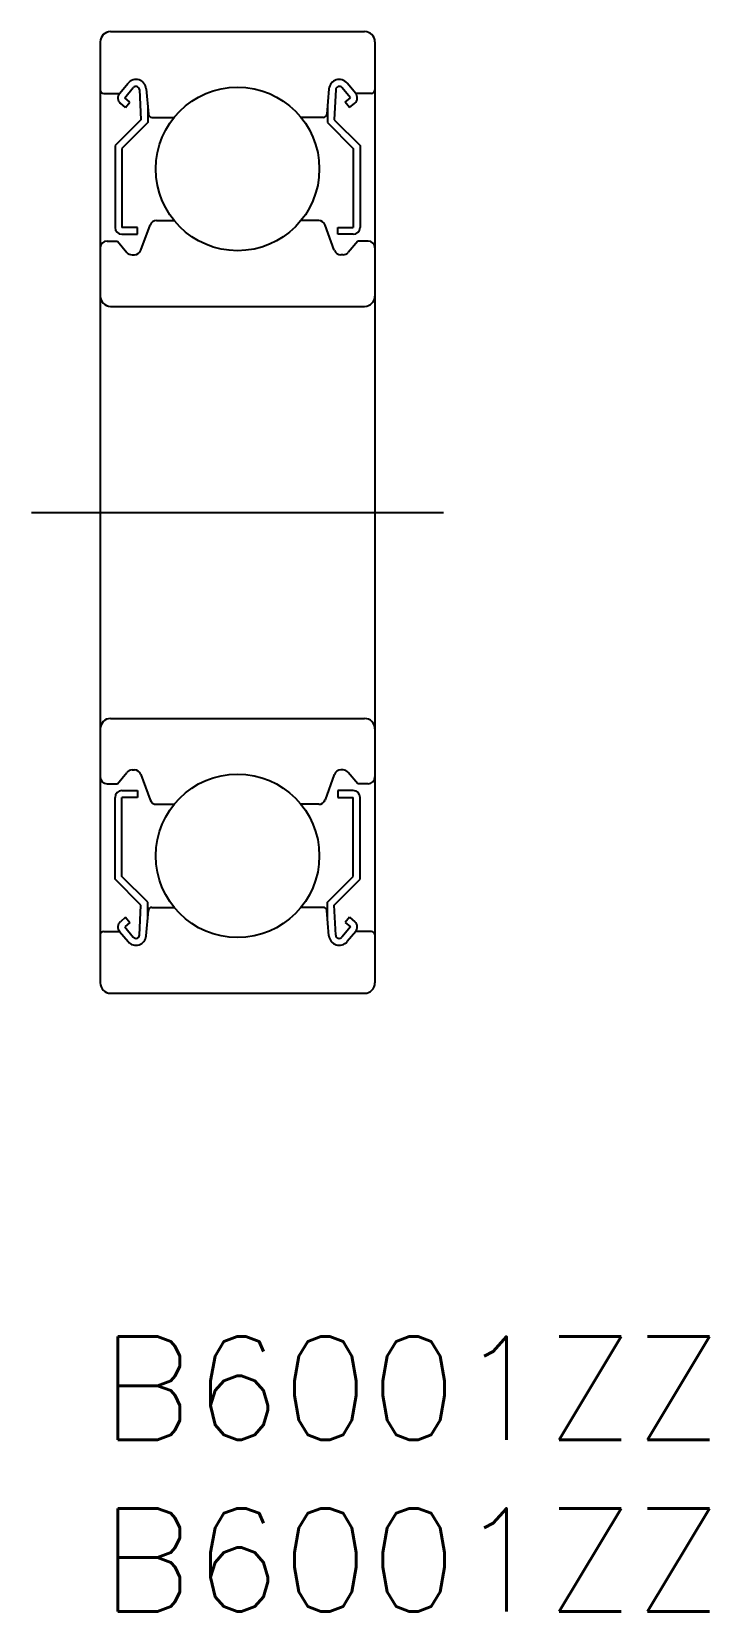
# Model space of a CAD drawing. Extents: x -2 to 17.7, y -8 to 38.
import ezdxf

# ---------------------------------------------------------------- set-up
doc = ezdxf.new("R2010")
doc.units = 0
doc.header["$LTSCALE"] = 0.5
doc.linetypes.add('CENTER', pattern=[50.8, 31.75, -6.35, 6.35, -6.35])
for name, color, linetype in [('MSM_CENTER', 1, 'CENTER'), ('MSM_CONTINUOUS', 7, 'CONTINUOUS'), ('MSM_PART_NUMBER', 7, 'CONTINUOUS')]:
    doc.layers.add(name, color=color, linetype=linetype)
doc.styles.get("Standard").update_dxf_attribs({"font": 'txt.shx', "height": 3, "bigfont": 'bigfont.shx'})

# ---------------------------------------------------------------- blocks, each defined once
blk = doc.blocks.new('*U2')
at = {"layer": 'MSM_PART_NUMBER'}
blk.add_text('B6001ZZ', height=3, dxfattribs=at).set_placement((0, -3))
blk = doc.blocks.new('*U3')
at = {"layer": 'MSM_PART_NUMBER'}
blk.add_text('B6001ZZ', height=3, dxfattribs=at).set_placement((0, -8))

msp = doc.modelspace()

# ---------------------------------------------------------------- linework, layer by layer
at = {"layer": 'MSM_CENTER'}
msp.add_line((-2, 24), (10, 24), dxfattribs=at)
at = {"layer": 'MSM_CONTINUOUS'}
for p, q in [((0.3, 38), (7.7, 38)), ((0, 37.7), (0, 10.3)), ((8, 37.7), (8, 10.3)), ((0.56, 36.2), (0.81, 36.498)), ((0.713, 36.071), (0.963, 36.369)), ((7.287, 36.071), (7.037, 36.369)), ((7.44, 36.2), (7.19, 36.498)), ((0.1, 36.2), (0.56, 36.2)), ((0.738, 35.79), (0.585, 35.918)), ((0.866, 35.943), (0.713, 36.071)), ((0.738, 35.79), (0.866, 35.943)), ((1.14, 36.31), (1.183, 35.433)), ((1.338, 36.331), (1.403, 35.591)), ((6.662, 36.331), (6.597, 35.591)), ((6.86, 36.31), (6.817, 35.433)), ((7.134, 35.943), (7.287, 36.071)), ((7.262, 35.79), (7.134, 35.943)), ((7.262, 35.79), (7.415, 35.918)), ((7.9, 36.2), (7.44, 36.2)), ((1.183, 35.433), (0.433, 34.683)), ((1.383, 35.82), (1.383, 35.35)), ((1.503, 35.5), (2.151, 35.5)), ((6.497, 35.5), (5.849, 35.5)), ((6.617, 35.82), (6.617, 35.35)), ((6.817, 35.433), (7.567, 34.683)), ((1.383, 35.35), (0.633, 34.6)), ((6.617, 35.35), (7.367, 34.6)), ((0.433, 34.683), (0.433, 32.3)), ((0.633, 34.6), (0.633, 32.3)), ((7.367, 34.6), (7.367, 32.3)), ((7.567, 34.683), (7.567, 32.3)), ((1.083, 32.3), (0.633, 32.3)), ((1.083, 32.1), (1.083, 32.3)), ((1.182, 31.632), (1.45, 32.368)), ((1.638, 32.5), (2.151, 32.5)), ((6.362, 32.5), (5.849, 32.5)), ((6.818, 31.632), (6.55, 32.368)), ((6.917, 32.3), (7.367, 32.3)), ((6.917, 32.1), (6.917, 32.3)), ((0.2, 31.9), (0.5, 31.9)), ((0.5, 31.9), (0.776, 31.571)), ((0.633, 32.1), (1.083, 32.1)), ((7.367, 32.1), (6.917, 32.1)), ((7.5, 31.9), (7.224, 31.571)), ((7.8, 31.9), (7.5, 31.9)), ((0.929, 31.5), (0.994, 31.5)), ((7.071, 31.5), (7.006, 31.5)), ((0.3, 30), (7.7, 30)), ((0.3, 18), (7.7, 18)), ((0.2, 16.1), (0.5, 16.1)), ((0.5, 16.1), (0.776, 16.429)), ((0.929, 16.5), (0.994, 16.5)), ((1.182, 16.368), (1.45, 15.632)), ((6.818, 16.368), (6.55, 15.632)), ((7.071, 16.5), (7.006, 16.5)), ((7.5, 16.1), (7.224, 16.429)), ((7.8, 16.1), (7.5, 16.1)), ((0.433, 13.317), (0.433, 15.7)), ((0.633, 15.9), (1.083, 15.9)), ((0.633, 13.4), (0.633, 15.7)), ((1.083, 15.7), (0.633, 15.7)), ((1.083, 15.9), (1.083, 15.7)), ((7.367, 15.9), (6.917, 15.9)), ((6.917, 15.9), (6.917, 15.7)), ((6.917, 15.7), (7.367, 15.7)), ((7.367, 13.4), (7.367, 15.7)), ((7.567, 13.317), (7.567, 15.7)), ((1.638, 15.5), (2.151, 15.5)), ((6.362, 15.5), (5.849, 15.5)), ((1.383, 12.65), (0.633, 13.4)), ((6.617, 12.65), (7.367, 13.4)), ((1.183, 12.567), (0.433, 13.317)), ((6.817, 12.567), (7.567, 13.317)), ((1.14, 11.69), (1.183, 12.567)), ((1.383, 12.18), (1.383, 12.65)), ((1.503, 12.5), (2.151, 12.5)), ((6.497, 12.5), (5.849, 12.5)), ((6.617, 12.18), (6.617, 12.65)), ((6.86, 11.69), (6.817, 12.567)), ((0.738, 12.21), (0.585, 12.082)), ((0.866, 12.057), (0.713, 11.929)), ((0.738, 12.21), (0.866, 12.057)), ((1.338, 11.669), (1.403, 12.409)), ((6.662, 11.669), (6.597, 12.409)), ((7.262, 12.21), (7.134, 12.057)), ((7.134, 12.057), (7.287, 11.929)), ((7.262, 12.21), (7.415, 12.082)), ((0.1, 11.8), (0.56, 11.8)), ((0.56, 11.8), (0.81, 11.502)), ((0.713, 11.929), (0.963, 11.631)), ((7.287, 11.929), (7.037, 11.631)), ((7.44, 11.8), (7.19, 11.502)), ((7.9, 11.8), (7.44, 11.8)), ((0.3, 10), (7.7, 10))]:
    msp.add_line(p, q, dxfattribs=at)
for centre in [(4, 34), (4, 14)]:
    msp.add_circle(centre, 2.381, dxfattribs=at)
for centre, radius, start, end in [((0.3, 37.7), 0.3, 90, 180), ((7.7, 37.7), 0.3, 0, 90), ((1.039, 36.305), 0.3, 4.9968, 140.002), ((1.04, 36.305), 0.1, 2.8198, 140.0022), ((6.961, 36.305), 0.3, 39.998, 175.0032), ((6.96, 36.305), 0.1, 39.9978, 177.1802), ((0.1, 36.3), 0.1, 180, 270), ((0.713, 36.071), 0.2, 140.002, 230.0863), ((7.287, 36.071), 0.2, 309.9137, 39.998), ((7.9, 36.3), 0.1, 270, 0), ((1.503, 35.6), 0.1, 184.9968, 269.9991), ((6.497, 35.6), 0.1, 270.0009, 355.0032), ((0.633, 32.3), 0.2, 180, 270), ((1.638, 32.3), 0.2, 90, 159.9916), ((6.362, 32.3), 0.2, 20.0084, 90), ((7.367, 32.3), 0.2, 270, 0), ((0.2, 31.7), 0.2, 90, 180), ((7.8, 31.7), 0.2, 0, 90), ((0.929, 31.7), 0.2, 219.9952, 270), ((0.994, 31.7), 0.2, 270, 339.9916), ((7.006, 31.7), 0.2, 200.0084, 270), ((7.071, 31.7), 0.2, 270, 320.0048), ((0.3, 30.3), 0.3, 180, 270), ((7.7, 30.3), 0.3, 270, 0), ((0.3, 17.7), 0.3, 90, 180), ((7.7, 17.7), 0.3, 0, 90), ((0.2, 16.3), 0.2, 180, 270), ((0.929, 16.3), 0.2, 90, 140.0048), ((0.994, 16.3), 0.2, 20.0084, 90), ((7.006, 16.3), 0.2, 90, 159.9916), ((7.071, 16.3), 0.2, 39.9952, 90), ((7.8, 16.3), 0.2, 270, 0), ((0.633, 15.7), 0.2, 90, 180), ((7.367, 15.7), 0.2, 0, 90), ((1.638, 15.7), 0.2, 200.0084, 270), ((6.362, 15.7), 0.2, 270, 339.9916), ((1.503, 12.4), 0.1, 90.0009, 175.0032), ((6.497, 12.4), 0.1, 4.9968, 89.9991), ((0.713, 11.929), 0.2, 129.9137, 219.998), ((7.287, 11.929), 0.2, 320.002, 50.0863), ((0.1, 11.7), 0.1, 90, 180), ((1.039, 11.695), 0.3, 219.998, 355.0032), ((1.04, 11.695), 0.1, 219.9978, 357.1802), ((6.961, 11.695), 0.3, 184.9968, 320.002), ((6.96, 11.695), 0.1, 182.8198, 320.0022), ((7.9, 11.7), 0.1, 0, 90), ((0.3, 10.3), 0.3, 180, 270), ((7.7, 10.3), 0.3, 270, 0)]:
    msp.add_arc(centre, radius, start, end, dxfattribs=at)

# ---------------------------------------------------------------- block references
for name in ['*U2', '*U3']:
    msp.add_blockref(name, (0, 0), dxfattribs=at)

doc.saveas('drawing.dxf')
